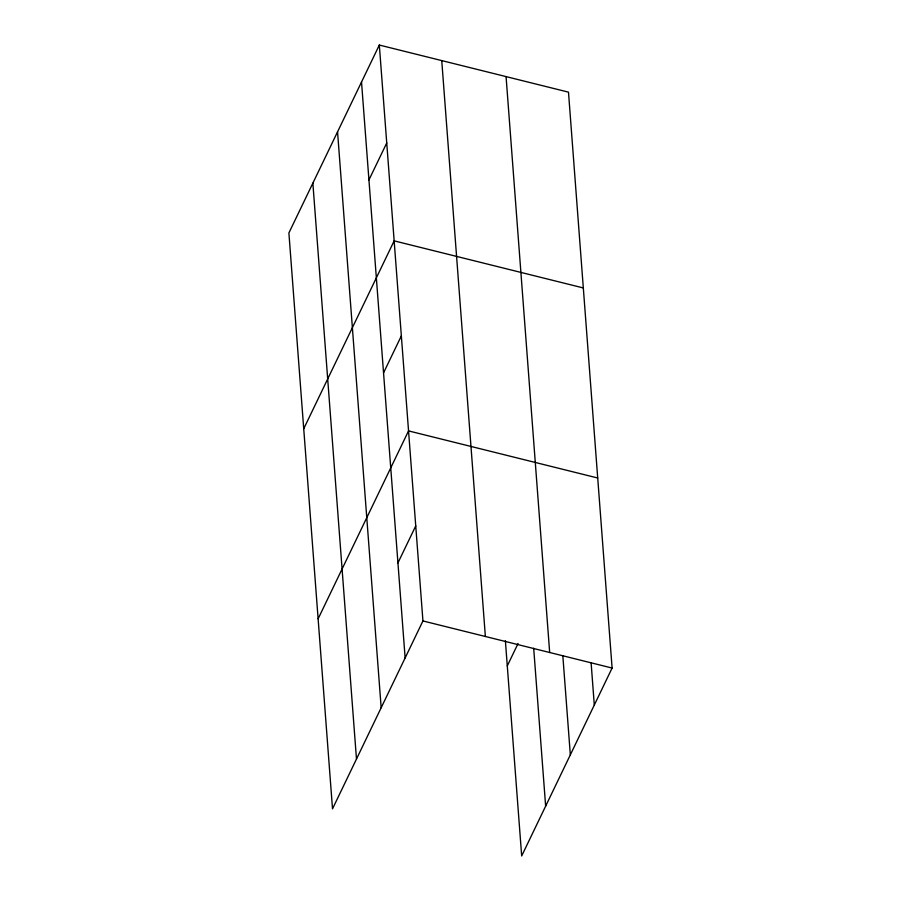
<?xml version="1.0" encoding="UTF-8"?>
<svg xmlns="http://www.w3.org/2000/svg" width="901" height="901" viewBox="0 0 901 901"><rect width="100%" height="100%" fill="white"/><g stroke="black" fill="none" stroke-linecap="round" stroke-linejoin="round"><path stroke-width="1.35" d="M379.321 45.05L288.894 232.954L332.514 808.85L422.941 620.947L379.321 45.05L568.486 92.15L612.106 668.046L521.679 855.95L505.382 640.746M368.937 179.941L386.743 142.955M303.727 428.763L394.154 240.86L583.319 287.948M383.544 372.868L401.35 335.882M318.121 618.807L408.547 430.903L597.712 478.003M397.938 562.911L415.744 525.925M507.286 665.907L518.064 643.494M422.941 620.947L612.106 668.046M591.135 663.113L594.3 705.033M562.821 655.624L570.333 754.835M506.069 76.608L549.678 652.504M533.685 648.247L545.646 806.147M441.749 60.592L485.369 636.489M361.526 82.047L405.135 657.944M337.548 131.839L381.168 707.736M312.861 183.151L356.481 759.047"/></g></svg>
